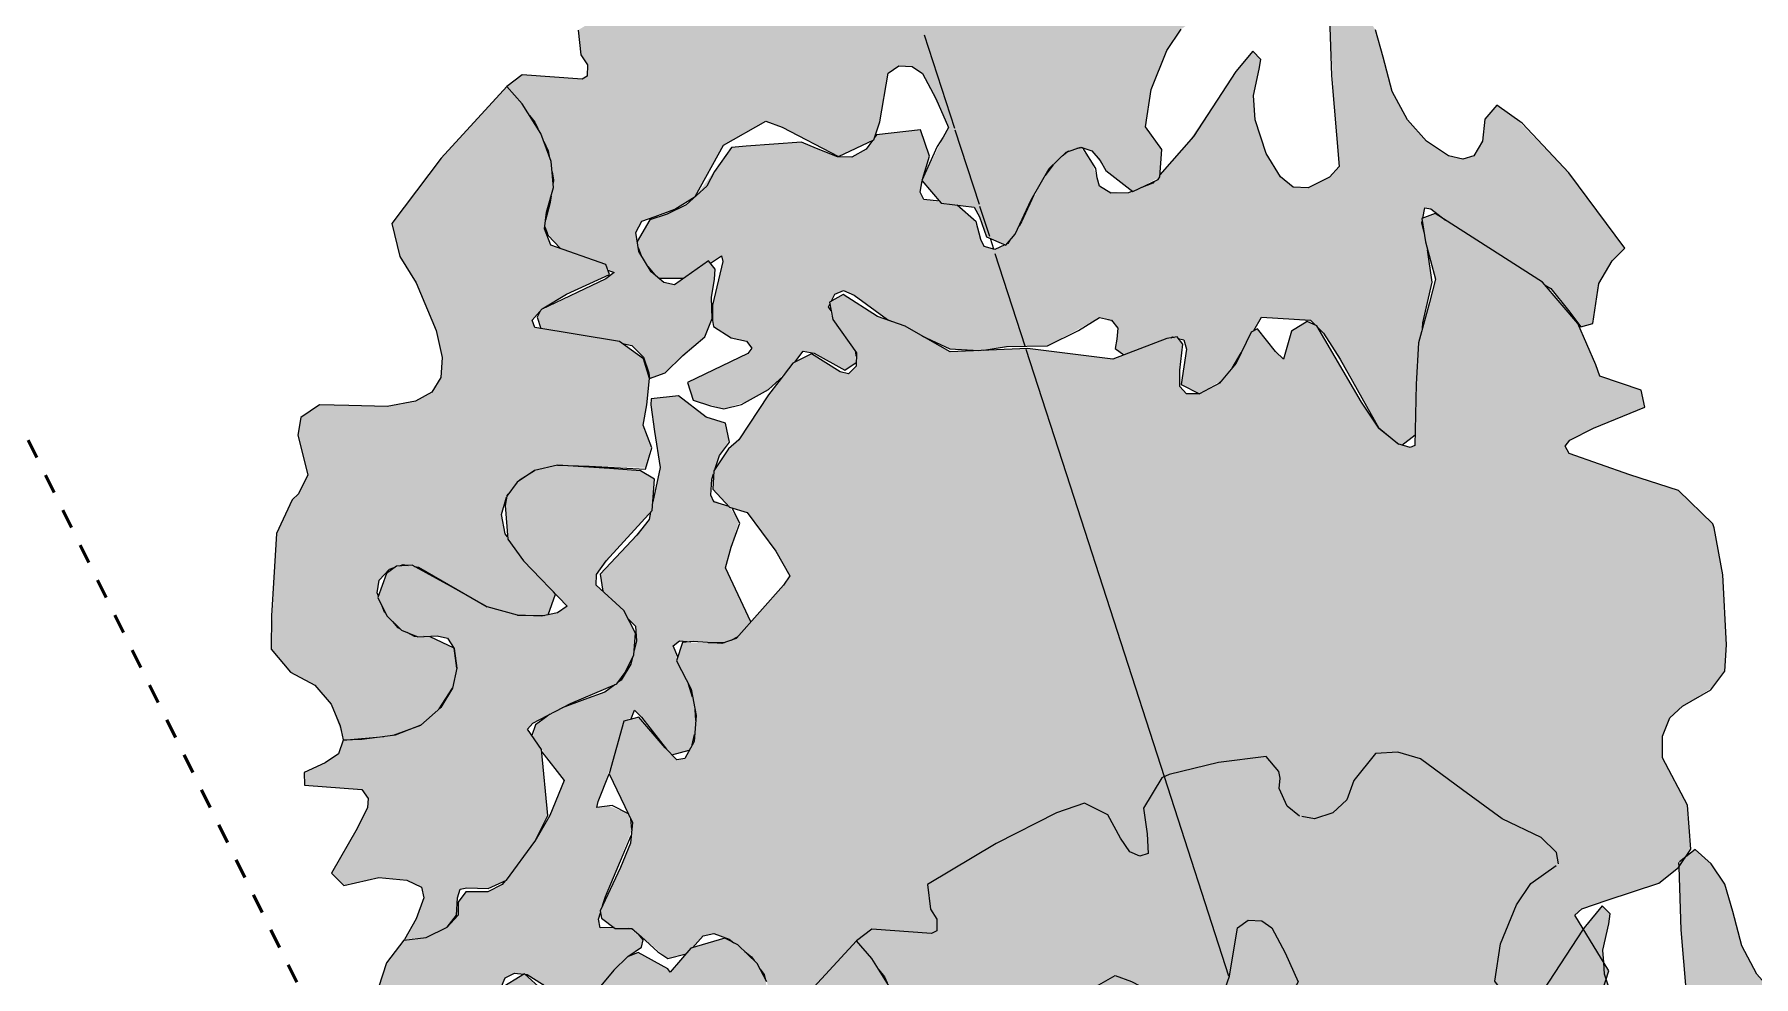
# Model space of a CAD drawing. Header units: metres. Extents: x -490 to 202, y -217 to 332.
# Drawn here: x -133.58 to -124.78, y 19.02 to 23.85 of the extents above; entities that cross this region are included whole.
import ezdxf

# ---------------------------------------------------------------- set-up
doc = ezdxf.new("R2010")
doc.units = ezdxf.units.M
doc.linetypes.add('Trazo', pattern=[0.00635, 0.003175, -0.003175])
for name, color, linetype, lineweight, true_color in [('1 arbol_dwg', 8, 'Continuous', 9, 0x767676), ('A-DETL', 94, 'Continuous', 9, 0x00a600), ('C-TOPO-MAJR', 66, 'Continuous', 18, 0x647b04)]:
    doc.layers.add(name, color=color, linetype=linetype, lineweight=lineweight, true_color=true_color)
doc.layers.add('A-DETL-GENF', color=7, linetype='Continuous', lineweight=9)
doc.layers.add('A-DETL-THIN', color=7, linetype='Continuous', lineweight=9)

# ---------------------------------------------------------------- blocks, each defined once
blk = doc.blocks.new('1 arbol_dwg-964738-PLANTA DE MURO PERIMETRAL')
at = {"layer": 'A-DETL-GENF', "true_color": 0x004c00, "transparency": 33554483}
blk.add_hatch(color=98, dxfattribs=at).paths.add_polyline_path([(-4.9171, 6.694), (-4.8382, 6.7221), (-4.6191, 6.9467), (-4.597, 7.0019), (-4.6008, 7.1097), (-4.5809, 7.2541), (-4.6159, 7.2973), (-4.7904, 7.1735), (-4.8449, 7.185), (-4.9098, 7.2412), (-4.9734, 7.3491), (-4.9872, 7.4417), (-4.9577, 7.4993), (-4.7883, 7.5608), (-4.6769, 7.6397), (-4.5382, 7.8898), (-4.3225, 8.0131), (-4.2372, 7.9806), (-3.9498, 7.8317), (-3.7686, 7.9171), (-3.7362, 8.0173), (-3.6954, 8.2578), (-3.641, 8.2966), (-3.5722, 8.2925), (-3.52, 8.2577), (-3.4022, 8.0173), (-3.3863, 7.9806), (-3.5229, 7.7084), (-3.4245, 7.5924), (-3.255, 7.5716), (-3.2274, 7.5217), (-3.1909, 7.4188), (-3.0937, 7.3772), (-3.0453, 7.4329), (-2.9181, 7.6878), (-2.8709, 7.7703), (-2.7838, 7.8542), (-2.7083, 7.8794), (-2.6521, 7.8612), (-2.5806, 7.7602), (-2.4427, 7.6513), (-2.3043, 7.7274), (-2.2936, 7.8677), (-2.3775, 7.984), (-2.3303, 8.2196), (-2.2676, 8.3756), (-2.1945, 8.4844), (-2.052, 8.5855), (-2.0623, 8.6433), (-2.1412, 8.7196), (-2.3402, 8.8156), (-2.7586, 9.1235), (-2.8857, 9.1562), (-2.9891, 9.15), (-3.0996, 9.0124), (-3.1356, 8.9138), (-3.2075, 8.8462), (-3.3144, 8.8186), (-3.3785, 8.8294), (-3.4418, 8.881), (-3.482, 8.9722), (-3.4837, 9.0581), (-3.55, 9.135), (-3.8908, 9.081), (-4.0833, 9.0256), (-4.1777, 8.8711), (-4.1541, 8.6383), (-4.1956, 8.6242), (-4.2468, 8.6466), (-4.2957, 8.7168), (-4.36, 8.8371), (-4.4791, 8.8955), (-4.6223, 8.8475), (-4.9328, 8.6896), (-5.2829, 8.4795), (-5.269, 8.3523), (-5.2353, 8.3009), (-5.2366, 8.2424), (-5.2633, 8.2277), (-5.5691, 8.2505), (-5.648, 8.1907), (-5.5322, 8.0424), (-5.474, 7.9501), (-5.4217, 7.8052), (-5.4099, 7.6729), (-5.4541, 7.4708), (-5.4161, 7.4044), (-5.3759, 7.3612), (-5.1394, 7.2732), (-5.1233, 7.2466), (-5.0992, 7.2378), (-5.1421, 7.2039), (-5.4782, 7.0383), (-5.4937, 7.0089), (-5.4721, 6.9504), (-5.0081, 6.8626), (-4.9455, 6.7926), (-4.9217, 6.7221)])
at = {"layer": 'A-DETL-GENF', "true_color": 0x2f4c26, "transparency": 33554483}
blk.add_hatch(color=89, dxfattribs=at).paths.add_polyline_path([(-1.0649, 6.3523), (-0.9967, 6.4042), (-0.9789, 6.8774), (-0.9115, 7.2025), (-0.9553, 7.5401), (-0.9472, 7.5676), (-0.9168, 7.5634), (-0.8116, 7.4869), (-0.3026, 7.1545), (-0.1487, 6.959), (-0.0861, 6.9763), (-0.051, 7.1878), (0.012, 7.2975), (0.0774, 7.3624), (-0.2104, 7.7473), (-0.4484, 8.0021), (-0.578, 8.0954), (-0.6398, 8.022), (-0.6513, 7.9094), (-0.6957, 7.8353), (-0.7525, 7.8176), (-0.8253, 7.8354), (-0.9389, 7.9102), (-1.0358, 8.0197), (-1.1136, 8.1647), (-1.2001, 8.4806), (-1.2695, 8.5854), (-1.3528, 8.6596), (-1.4369, 8.5812), (-1.4228, 8.2196), (-1.3862, 7.7809), (-1.4352, 7.7254), (-1.5447, 7.6717), (-1.6219, 7.6736), (-1.6864, 7.7274), (-1.7591, 7.8473), (-1.8166, 8.0191), (-1.8247, 8.1433), (-1.7874, 8.3288), (-1.8284, 8.3707), (-1.9689, 8.1839), (-2.1408, 7.925), (-2.3396, 7.6957), (-2.4639, 7.6456), (-2.5689, 7.6513), (-2.613, 7.6791), (-2.6521, 7.802), (-2.7083, 7.8747), (-2.7718, 7.8582), (-2.8512, 7.7893), (-2.9181, 7.6878), (-3.0006, 7.5217), (-3.0566, 7.4188), (-3.0937, 7.3772), (-3.1499, 7.3551), (-3.2036, 7.3702), (-3.2274, 7.431), (-3.255, 7.5059), (-3.3417, 7.5823), (-3.5134, 7.6119), (-3.5322, 7.6485), (-3.518, 7.7209), (-3.4845, 7.8333), (-3.5303, 7.9683), (-3.7554, 7.9425), (-3.7686, 7.9171), (-3.8074, 7.8691), (-3.8908, 7.829), (-3.9599, 7.8317), (-4.1388, 7.9046), (-4.498, 7.8768), (-4.6852, 7.6236), (-4.7294, 7.5832), (-4.9098, 7.5085), (-4.9205, 7.4993), (-4.9802, 7.3951), (-4.9604, 7.3248), (-4.8911, 7.225), (-4.8715, 7.208), (-4.7423, 7.2074), (-4.6159, 7.2973), (-4.6057, 7.2847), (-4.5469, 7.3139), (-4.5458, 7.2752), (-4.5951, 7.0697), (-4.5894, 6.9605), (-4.4988, 6.9015), (-4.4156, 6.8774), (-4.3945, 6.849), (-4.4208, 6.819), (-4.7233, 6.6737), (-4.6939, 6.5827), (-4.5371, 6.5382), (-4.4179, 6.5766), (-4.3018, 6.642), (-4.1986, 6.752), (-4.1308, 6.8343), (-4.0667, 6.8199), (-3.918, 6.7359), (-3.8594, 6.775), (-3.8641, 6.834), (-3.9844, 7.0118), (-4.0011, 7.0607), (-3.9792, 7.1088), (-3.9548, 7.1316), (-3.9241, 7.1451), (-3.8703, 7.1209), (-3.6807, 6.9874), (-3.6081, 6.9621), (-3.522, 6.9129), (-3.3784, 6.8456), (-3.2049, 6.8383), (-3.0453, 6.8586), (-2.8792, 6.8609), (-2.6085, 7.0054), (-2.5417, 6.9791), (-2.5198, 6.9516), (-2.5338, 6.8476), (-2.4894, 6.8144), (-2.215, 6.9075), (-2.1815, 6.8927), (-2.1675, 6.8437), (-2.1941, 6.6633), (-2.1003, 6.6159), (-1.9823, 6.6883), (-1.9062, 6.7936), (-1.7833, 7.0082), (-1.5263, 6.9861), (-1.4655, 6.9255), (-1.2714, 6.598), (-1.1818, 6.44), (-1.0809, 6.3572)])
at = {"layer": 'A-DETL-GENF', "true_color": 0x424c26, "transparency": 33554483}
blk.add_hatch(color=69, dxfattribs=at).paths.add_polyline_path([(-6.4864, 4.8416), (-6.219, 4.8688), (-6.0892, 4.9168), (-5.9861, 5.0145), (-5.9264, 5.1063), (-5.9039, 5.2094), (-5.9189, 5.311), (-6.0405, 5.3704), (-6.121, 5.3721), (-6.2046, 5.416), (-6.2745, 5.4955), (-6.3123, 5.5954), (-6.3022, 5.6601), (-6.2491, 5.7161), (-6.1796, 5.7403), (-6.1014, 5.7272), (-5.7494, 5.5241), (-5.594, 5.4804), (-5.4368, 5.4825), (-5.3992, 5.5876), (-5.5146, 5.7087), (-5.5636, 5.7593), (-5.6568, 5.8972), (-5.6699, 6.0152), (-5.6311, 6.1143), (-5.5636, 6.1868), (-5.5059, 6.2229), (-5.3889, 6.25), (-4.9364, 6.236), (-4.9104, 6.3508), (-4.9496, 6.4552), (-4.9171, 6.694), (-4.9493, 6.7954), (-5.0706, 6.8836), (-5.5046, 6.9558), (-5.5124, 6.9995), (-5.4638, 7.0529), (-5.2582, 7.1645), (-5.1233, 7.2269), (-5.1408, 7.2774), (-5.426, 7.3864), (-5.4553, 7.4608), (-5.4444, 7.5466), (-5.4099, 7.6729), (-5.4334, 7.8376), (-5.4932, 7.9806), (-5.5691, 8.1007), (-5.648, 8.1907), (-6.0578, 7.7268), (-6.2381, 7.4884), (-6.196, 7.3195), (-6.0875, 7.1257), (-5.9963, 6.8782), (-5.9825, 6.7607), (-5.987, 6.6986), (-6.0454, 6.6168), (-6.1181, 6.5767), (-6.3062, 6.5515), (-6.6081, 6.5582), (-6.7054, 6.479), (-6.7188, 6.4036), (-6.6671, 6.2004), (-6.7147, 6.1021), (-6.7485, 6.0714), (-6.8283, 5.8992), (-6.8551, 5.3064), (-6.7569, 5.1886), (-6.6314, 5.1224), (-6.5478, 5.0249), (-6.4919, 4.8663), (-6.4867, 4.843)])
at = {"layer": 'A-DETL-THIN', "color": 76, "true_color": 0x3f7f00}
for p, q in [((-1.4373, 8.5927), (-1.4365, 8.5695)), ((-1.4006, 8.6217), (-1.4327, 8.5964))]:
    blk.add_line(p, q, dxfattribs=at)
at = {"layer": 'A-DETL-THIN', "color": 76, "true_color": 0x3f7f00, "flags": 128}
for points in [[(-2.052, 8.5855), (-2.0623, 8.6433), (-2.1412, 8.7196), (-2.3402, 8.8156), (-2.5441, 8.9654), (-2.7586, 9.1235), (-2.8745, 9.1569), (-2.9891, 9.15), (-3.0996, 9.0124), (-3.1356, 8.9138), (-3.2075, 8.8462), (-3.3019, 8.8165), (-3.3669, 8.8275)], [(-3.3785, 8.8294), (-3.4418, 8.881), (-3.482, 8.9722), (-3.4779, 9.0248), (-3.4837, 9.0581), (-3.55, 9.135), (-3.7939, 9.1047), (-4.046, 9.0431), (-4.0833, 9.0256), (-4.1777, 8.8711), (-4.1592, 8.7395), (-4.1541, 8.6383), (-4.1956, 8.6242), (-4.2468, 8.6466), (-4.2957, 8.7168), (-4.36, 8.8371), (-4.4791, 8.8955), (-4.6223, 8.8475), (-4.9328, 8.6896), (-5.2829, 8.4795), (-5.269, 8.3523), (-5.2353, 8.3009), (-5.2366, 8.2424), (-5.2633, 8.2277), (-5.5691, 8.2505), (-5.648, 8.1907)], [(-0.3316, 7.1723), (-0.3026, 7.1545), (-0.2111, 7.0424), (-0.1487, 6.959), (-0.0861, 6.9763), (-0.0552, 7.1804), (0.012, 7.2975), (0.078, 7.3616), (-0.2104, 7.7473), (-0.4484, 8.0021), (-0.578, 8.0954), (-0.6398, 8.022), (-0.6513, 7.9094), (-0.6957, 7.8353), (-0.7525, 7.8176), (-0.8253, 7.8354), (-0.9389, 7.9102), (-1.0358, 8.0197), (-1.1136, 8.1647), (-1.1598, 8.3409), (-1.2001, 8.4806), (-1.2695, 8.5854), (-1.3528, 8.6596), (-1.4006, 8.6217)], [(-2.9828, 7.5668), (-2.9628, 7.6098), (-2.8709, 7.7703), (-2.7838, 7.8542), (-2.7083, 7.8794), (-2.6521, 7.8612), (-2.6099, 7.8114), (-2.5806, 7.7602), (-2.4427, 7.6513), (-2.3122, 7.7129), (-2.3043, 7.7274), (-2.2936, 7.8677), (-2.3775, 7.984), (-2.3484, 8.1747), (-2.2676, 8.3756), (-2.1945, 8.4844), (-2.0644, 8.5767)], [(-1.4365, 8.5695), (-1.425, 8.2466), (-1.3862, 7.7809), (-1.4352, 7.7254), (-1.5447, 7.6717), (-1.6219, 7.6736), (-1.6864, 7.7274), (-1.7591, 7.8473), (-1.8083, 7.9944)], [(-1.8205, 8.0789), (-1.8247, 8.1433), (-1.7952, 8.2785), (-1.7874, 8.3288), (-1.8284, 8.3707), (-1.9146, 8.2666), (-1.9252, 8.2504)], [(-4.6843, 7.6263), (-4.5382, 7.8898), (-4.3225, 8.0131), (-4.2389, 7.9815), (-3.9498, 7.8317), (-3.7686, 7.9171), (-3.7376, 8.0093), (-3.6954, 8.2578), (-3.641, 8.2966), (-3.5722, 8.2925), (-3.52, 8.2577), (-3.4513, 8.1284), (-3.3861, 7.9809), (-3.4134, 7.9303), (-3.445, 7.8828), (-3.5229, 7.7084), (-3.4245, 7.5924), (-3.255, 7.5716), (-3.2274, 7.5217), (-3.1918, 7.4192), (-3.0937, 7.3772), (-3.0453, 7.4329), (-2.9868, 7.5583)], [(-5.4231, 7.809), (-5.474, 7.9501), (-5.5691, 8.1007), (-5.648, 8.1907), (-5.9852, 7.8228), (-6.0092, 7.7911)], [(-1.9252, 8.2504), (-2.1324, 7.9347), (-2.3035, 7.7373)], [(-5.5322, 8.0424), (-5.5046, 8.007), (-5.4901, 7.9756)], [(-1.8083, 7.9944), (-1.8166, 8.0191), (-1.8205, 8.0789)]]:
    blk.add_lwpolyline(points, dxfattribs=at)
blk = doc.blocks.new('1 arbol_dwg-V97-PLANTA DE MURO PERIMETRAL')
at = {"layer": 'A-DETL-GENF', "true_color": 0x004c00, "transparency": 33554483}
for points in [[(-4.9171, 6.694), (-4.8382, 6.7221), (-4.6347, 6.9075), (-4.597, 7.0019), (-4.6008, 7.1097), (-4.5809, 7.2541), (-4.6159, 7.2973), (-4.79, 7.1735), (-4.8479, 7.1876), (-4.9098, 7.2412), (-4.9729, 7.3454), (-4.9872, 7.4417), (-4.9577, 7.4993), (-4.7883, 7.5608), (-4.6843, 7.6263), (-4.5382, 7.8898), (-4.3225, 8.0131), (-4.2389, 7.9815), (-3.9498, 7.8317), (-3.7686, 7.9171), (-3.7353, 8.0229), (-3.6954, 8.2578), (-3.641, 8.2966), (-3.5722, 8.2925), (-3.52, 8.2577), (-3.4046, 8.0229), (-3.3861, 7.9809), (-3.5229, 7.7084), (-3.4245, 7.5924), (-3.255, 7.5716), (-3.2274, 7.5217), (-3.1918, 7.4192), (-3.0937, 7.3772), (-3.0453, 7.4329), (-2.9628, 7.6098), (-2.8709, 7.7703), (-2.7838, 7.8542), (-2.7083, 7.8794), (-2.6521, 7.8612), (-2.5806, 7.7602), (-2.4427, 7.6513), (-2.3043, 7.7274), (-2.2936, 7.8677), (-2.3775, 7.984), (-2.3484, 8.1747), (-2.2676, 8.3756), (-2.1945, 8.4844), (-2.052, 8.5855), (-2.0623, 8.6433), (-2.1597, 8.7285), (-2.3402, 8.8156), (-2.7586, 9.1235), (-2.8745, 9.1569), (-2.9891, 9.15), (-3.0996, 9.0124), (-3.1356, 8.9138), (-3.2075, 8.8462), (-3.3019, 8.8165), (-3.3785, 8.8294), (-3.4418, 8.881), (-3.482, 8.9722), (-3.4837, 9.0581), (-3.55, 9.135), (-3.7939, 9.1047), (-4.0833, 9.0256), (-4.1777, 8.8711), (-4.1541, 8.6383), (-4.1956, 8.6242), (-4.2468, 8.6466), (-4.2957, 8.7168), (-4.36, 8.8371), (-4.4791, 8.8955), (-4.6223, 8.8475), (-4.9328, 8.6896), (-5.2829, 8.4795), (-5.269, 8.3523), (-5.2353, 8.3009), (-5.2366, 8.2424), (-5.2633, 8.2277), (-5.5691, 8.2505), (-5.648, 8.1907), (-5.5322, 8.0424), (-5.474, 7.9501), (-5.4217, 7.8052), (-5.4099, 7.6729), (-5.4541, 7.4708), (-5.4161, 7.4044), (-5.3759, 7.3612), (-5.1408, 7.2774), (-5.1233, 7.2466), (-5.0992, 7.2378), (-5.1421, 7.2039), (-5.4782, 7.0383), (-5.4937, 7.0089), (-5.4737, 6.9506), (-5.0081, 6.8626), (-4.9455, 6.7926), (-4.9217, 6.7221)], [(-5.9946, 3.0494), (-5.8428, 3.0767), (-5.7393, 3.1612), (-5.6849, 3.3041), (-5.6856, 3.5634), (-5.6576, 3.6215), (-5.6084, 3.6467), (-5.5444, 3.6388), (-5.4663, 3.5895), (-5.3775, 3.4978), (-5.2433, 3.4899), (-5.0291, 3.7313), (-4.9581, 3.7785), (-4.9494, 3.8165), (-5.0052, 3.864), (-5.0262, 3.8753), (-5.1706, 3.8789), (-5.1758, 3.9377), (-5.1576, 3.9926), (-5.1437, 4.0387), (-5.0082, 4.3819), (-5.0257, 4.4627), (-5.1251, 4.5024), (-5.1868, 4.4944), (-5.1813, 4.5256), (-5.1046, 4.74), (-5.0489, 4.9368), (-5.0093, 4.9577), (-4.9951, 4.9936), (-4.9427, 4.9368), (-4.8029, 4.7656), (-4.714, 4.7893), (-4.6897, 4.8563), (-4.6808, 4.9402), (-4.697, 5.0612), (-4.7181, 5.1277), (-4.7792, 5.2461), (-4.7792, 5.282), (-4.7971, 5.3241), (-4.7634, 5.3501), (-4.5332, 5.3405), (-4.4634, 5.3716), (-4.3987, 5.4461), (-4.5285, 5.724), (-4.4604, 5.9636), (-4.5074, 6.0338), (-4.594, 6.073), (-4.6041, 6.0957), (-4.5887, 6.2206), (-4.5589, 6.2995), (-4.5101, 6.3793), (-4.5289, 6.4652), (-4.6281, 6.4956), (-4.7689, 6.6041), (-4.9091, 6.5893), (-4.9104, 6.5595), (-4.8626, 6.2382), (-4.9202, 5.9716), (-5.0505, 5.8185), (-5.1697, 5.6886), (-5.1573, 5.6042), (-5.0418, 5.4915), (-5.0259, 5.4606), (-4.9887, 5.4251), (-4.9887, 5.3332), (-5.013, 5.2291), (-5.0842, 5.1288), (-5.0961, 5.1237), (-5.1464, 5.086), (-5.3642, 5.0061), (-5.4906, 4.9267), (-5.505, 4.9089), (-5.5146, 4.8563), (-5.3554, 4.6332), (-5.4391, 4.4365), (-5.505, 4.3204), (-5.6725, 4.1003), (-5.7459, 4.0627), (-5.8584, 4.0627), (-5.8977, 4.0105), (-5.9053, 3.935), (-5.9536, 3.881), (-6.0615, 3.8294), (-6.1753, 3.8154), (-6.2652, 3.6998), (-6.3053, 3.5726), (-6.295, 3.4829), (-6.2265, 3.3707), (-6.0903, 3.4025), (-6.1024, 3.3702), (-6.1195, 3.2325), (-6.0232, 3.0855)]]:
    blk.add_hatch(color=98, dxfattribs=at).paths.add_polyline_path(points)
at = {"layer": 'A-DETL-GENF', "true_color": 0x2f4c26, "transparency": 33554483}
for points in [[(-1.0649, 6.3523), (-0.9967, 6.4042), (-0.9789, 6.8774), (-0.9115, 7.2025), (-0.9553, 7.5401), (-0.9472, 7.5676), (-0.9168, 7.5634), (-0.8116, 7.4869), (-0.3026, 7.1545), (-0.1487, 6.959), (-0.0861, 6.9763), (-0.051, 7.1878), (0.012, 7.2975), (0.078, 7.3616), (-0.2104, 7.7473), (-0.4773, 8.0229), (-0.578, 8.0954), (-0.6398, 8.022), (-0.6513, 7.9094), (-0.6957, 7.8353), (-0.7525, 7.8176), (-0.8253, 7.8354), (-0.9389, 7.9102), (-1.0375, 8.0229), (-1.1136, 8.1647), (-1.2001, 8.4806), (-1.2695, 8.5854), (-1.3528, 8.6596), (-1.4373, 8.5927), (-1.4064, 8.0229), (-1.3862, 7.7809), (-1.4352, 7.7254), (-1.5447, 7.6717), (-1.6219, 7.6736), (-1.6864, 7.7274), (-1.7591, 7.8473), (-1.8168, 8.0229), (-1.8247, 8.1433), (-1.7874, 8.3288), (-1.8284, 8.3707), (-1.9146, 8.2666), (-2.1597, 7.9031), (-2.3396, 7.6957), (-2.4639, 7.6456), (-2.5689, 7.6513), (-2.613, 7.6791), (-2.6521, 7.802), (-2.7083, 7.8747), (-2.7718, 7.8582), (-2.8512, 7.7893), (-2.8919, 7.7337), (-3.0006, 7.5217), (-3.0563, 7.4192), (-3.0937, 7.3772), (-3.1499, 7.3551), (-3.2036, 7.3702), (-3.2274, 7.431), (-3.255, 7.5059), (-3.3417, 7.5823), (-3.5134, 7.6119), (-3.5322, 7.6485), (-3.5038, 7.7686), (-3.4845, 7.8333), (-3.5303, 7.9683), (-3.7554, 7.9425), (-3.7686, 7.9171), (-3.8074, 7.8691), (-3.8812, 7.8288), (-3.9599, 7.8317), (-4.1388, 7.9046), (-4.498, 7.8768), (-4.6843, 7.6244), (-4.7294, 7.5832), (-4.9098, 7.5085), (-4.9205, 7.4993), (-4.9802, 7.3951), (-4.9604, 7.3248), (-4.8911, 7.225), (-4.8715, 7.208), (-4.7423, 7.2074), (-4.6159, 7.2973), (-4.6057, 7.2847), (-4.5492, 7.3224), (-4.5414, 7.2935), (-4.5951, 7.0697), (-4.5894, 6.9605), (-4.4988, 6.9015), (-4.421, 6.8847), (-4.3945, 6.849), (-4.4146, 6.822), (-4.7233, 6.6737), (-4.6939, 6.5827), (-4.5371, 6.5382), (-4.4179, 6.5766), (-4.3018, 6.642), (-4.1986, 6.752), (-4.1308, 6.8343), (-4.0667, 6.8199), (-3.918, 6.7359), (-3.8594, 6.775), (-3.8641, 6.834), (-3.9844, 7.0118), (-4.0011, 7.0607), (-3.9792, 7.1088), (-3.9682, 7.1257), (-3.9241, 7.1451), (-3.8703, 7.1209), (-3.6807, 6.9874), (-3.6081, 6.9621), (-3.5038, 6.9043), (-3.3784, 6.8456), (-3.2049, 6.8383), (-3.0453, 6.8586), (-2.8792, 6.8609), (-2.6127, 7.0064), (-2.5442, 6.9822), (-2.5198, 6.9516), (-2.5338, 6.8476), (-2.4894, 6.8144), (-2.215, 6.9075), (-2.1815, 6.8927), (-2.1675, 6.8437), (-2.1941, 6.6633), (-2.1003, 6.6159), (-1.9823, 6.6883), (-1.9062, 6.7936), (-1.7833, 7.0082), (-1.5263, 6.9861), (-1.4655, 6.9255), (-1.2714, 6.598), (-1.1818, 6.44), (-1.0809, 6.3572)], [(-6.173, 3.8192), (-6.0615, 3.8294), (-5.9536, 3.881), (-5.9053, 3.9426), (-5.9008, 4.0328), (-5.8866, 4.0769), (-5.8527, 4.0831), (-5.7447, 4.0798), (-5.6508, 4.1231), (-5.505, 4.3204), (-5.4391, 4.4534), (-5.4701, 4.7921), (-5.543, 4.8973), (-5.5146, 4.9267), (-5.323, 5.0278), (-5.0842, 5.1288), (-5.0418, 5.1875), (-4.9986, 5.278), (-4.9887, 5.3882), (-5.049, 5.5054), (-5.1903, 5.6344), (-5.1896, 5.6886), (-5.085, 5.8185), (-4.9039, 6.0177), (-4.8922, 6.1772), (-4.9634, 6.2202), (-5.3889, 6.25), (-5.5059, 6.2229), (-5.5951, 6.1626), (-5.6483, 6.0913), (-5.6567, 6.0437), (-5.6441, 5.8711), (-5.5636, 5.7593), (-5.3386, 5.5268), (-5.3894, 5.4922), (-5.4701, 5.4757), (-5.594, 5.4804), (-5.7494, 5.5241), (-6.1328, 5.737), (-6.2138, 5.7328), (-6.2647, 5.6947), (-6.3083, 5.5719), (-6.2623, 5.4774), (-6.1885, 5.404), (-6.1038, 5.3696), (-6.0053, 5.3745), (-5.9527, 5.3635), (-5.9179, 5.3103), (-5.9039, 5.2094), (-5.9264, 5.1063), (-5.9861, 5.0084), (-6.0892, 4.9168), (-6.2201, 4.8663), (-6.486, 4.8401), (-6.5096, 4.7705), (-6.5779, 4.7235), (-6.6864, 4.6743), (-6.6847, 4.6102), (-6.3907, 4.5866), (-6.3586, 4.5408), (-6.3617, 4.4955), (-6.4147, 4.3875), (-6.5463, 4.1589), (-6.4824, 4.0952), (-6.3041, 4.1367), (-6.1609, 4.1231), (-6.0861, 4.086), (-6.0729, 4.0316), (-6.113, 3.9238)], [(-4.7444, 2.0725), (-4.6425, 2.1001), (-4.4849, 2.191), (-4.3694, 2.216), (-4.1674, 2.2452), (-4.1162, 2.3541), (-4.306, 2.633), (-4.3161, 2.7057), (-4.2855, 2.7753), (-4.0926, 2.9482), (-4.1045, 3.0703), (-4.236, 3.1685), (-4.2807, 3.2475), (-4.2964, 3.3629), (-4.323, 3.6141), (-4.3662, 3.6955), (-4.4651, 3.791), (-4.5319, 3.8247), (-4.7053, 3.7742), (-4.8113, 3.6519), (-4.8479, 3.6815), (-4.9757, 3.7512), (-5.0311, 3.73), (-5.1398, 3.6141), (-5.2514, 3.4802), (-5.3241, 3.454), (-5.3775, 3.4782), (-5.5579, 3.643), (-5.6856, 3.5634), (-5.6892, 3.4434), (-5.682, 3.2091), (-5.7286, 3.1505), (-5.8726, 3.0483), (-5.899, 2.9424), (-5.697, 2.7539), (-5.5031, 2.6598), (-5.4415, 2.5651), (-5.3437, 2.5418), (-5.2381, 2.6598), (-4.8835, 3.0754), (-4.8146, 3.093), (-4.7582, 3.0616), (-4.7225, 2.9971), (-4.7144, 2.8912), (-4.7393, 2.7692), (-4.9121, 2.3094), (-4.8479, 2.1389), (-4.7682, 2.0853)]]:
    blk.add_hatch(color=89, dxfattribs=at).paths.add_polyline_path(points)
at = {"layer": 'A-DETL-GENF', "true_color": 0x424c26, "transparency": 33554483}
blk.add_hatch(color=69, dxfattribs=at).paths.add_polyline_path([(-6.4864, 4.8416), (-6.219, 4.8688), (-6.0892, 4.9168), (-5.9861, 5.0145), (-5.9264, 5.1063), (-5.9039, 5.2094), (-5.9189, 5.311), (-6.0405, 5.3704), (-6.121, 5.3721), (-6.2046, 5.416), (-6.2745, 5.4955), (-6.3123, 5.5954), (-6.3022, 5.6601), (-6.2491, 5.7161), (-6.1796, 5.7403), (-6.1014, 5.7272), (-5.7494, 5.5241), (-5.594, 5.4804), (-5.4368, 5.4825), (-5.3992, 5.5876), (-5.5146, 5.7087), (-5.6063, 5.8185), (-5.6568, 5.8972), (-5.6752, 5.9969), (-5.6441, 6.0969), (-5.5636, 6.1868), (-5.5059, 6.2229), (-5.3889, 6.25), (-4.9364, 6.236), (-4.9104, 6.3508), (-4.9496, 6.4552), (-4.9171, 6.694), (-4.9493, 6.7954), (-5.0706, 6.8836), (-5.5046, 6.9558), (-5.518, 6.9932), (-5.467, 7.0509), (-5.3428, 7.1252), (-5.1233, 7.2269), (-5.1408, 7.2774), (-5.4226, 7.3779), (-5.4553, 7.4608), (-5.4444, 7.5466), (-5.4099, 7.6729), (-5.4217, 7.8052), (-5.474, 7.9501), (-5.5691, 8.1007), (-5.648, 8.1907), (-5.9852, 7.8228), (-6.2381, 7.4884), (-6.196, 7.3195), (-6.1121, 7.1843), (-6.0096, 6.9395), (-5.9796, 6.8008), (-5.987, 6.6986), (-6.0325, 6.6241), (-6.1161, 6.5771), (-6.2608, 6.5505), (-6.6081, 6.5582), (-6.7028, 6.4935), (-6.7188, 6.4036), (-6.6671, 6.2004), (-6.7147, 6.1021), (-6.7485, 6.0714), (-6.8283, 5.8992), (-6.8551, 5.3064), (-6.7569, 5.1886), (-6.6314, 5.1224), (-6.5478, 5.0249), (-6.4919, 4.8663), (-6.4867, 4.843)])
at = {"layer": 'A-DETL-GENF', "true_color": 0x4f7f3f, "transparency": 33554483}
blk.add_hatch(color=87, dxfattribs=at).paths.add_polyline_path([(-2.9959, 1.7353), (-2.6313, 1.7538), (-2.2801, 1.8101), (-1.935, 1.9067), (-1.8881, 1.9334), (-1.5926, 2.1464), (-1.5028, 2.1259), (-1.3912, 2.132), (-1.2448, 2.2207), (-1.1529, 2.43), (-1.1286, 2.8007), (-1.0961, 2.8211), (-1.0513, 2.7946), (-0.8564, 2.5984), (-0.7055, 2.601), (-0.6445, 2.7575), (-0.6173, 2.7886), (-0.4998, 2.8561), (-0.3192, 2.9842), (-0.148, 3.2129), (-0.0052, 3.6578), (-0.1793, 3.943), (-0.1427, 3.9761), (0.2521, 4.1075), (0.3527, 4.1876), (0.4149, 4.2823), (0.3976, 4.5067), (0.2698, 4.7494), (0.2702, 4.8605), (0.3076, 4.9547), (0.3726, 5.0136), (0.5284, 5.1124), (0.5896, 5.1941), (0.5977, 5.3292), (0.5791, 5.688), (0.5277, 5.9481), (0.3519, 6.1201), (-0.2074, 6.3087), (-0.2289, 6.3473), (-0.2037, 6.3773), (-0.0839, 6.4388), (0.1801, 6.5473), (0.1608, 6.6334), (-0.0504, 6.7062), (-0.072, 6.7644), (-0.1636, 6.9763), (-0.3448, 7.1878), (-0.8945, 7.5401), (-0.963, 7.5135), (-0.9437, 7.394), (-0.8932, 7.2025), (-0.9789, 6.8774), (-0.998, 6.3498), (-1.0225, 6.3395), (-1.0859, 6.3587), (-1.1818, 6.44), (-1.2714, 6.5724), (-1.5002, 6.9643), (-1.5489, 6.9861), (-1.6301, 6.9371), (-1.6716, 6.7936), (-1.7114, 6.8321), (-1.8034, 6.9488), (-1.8372, 6.9313), (-1.9126, 6.7722), (-1.9982, 6.6692), (-2.1013, 6.6154), (-2.1675, 6.6159), (-2.202, 6.6532), (-2.202, 6.7359), (-2.1865, 6.87), (-2.215, 6.9075), (-2.2677, 6.8987), (-2.5442, 6.7936), (-2.9825, 6.8481), (-3.3784, 6.8308), (-3.6081, 6.9621), (-3.7505, 7.0118), (-3.9259, 7.1241), (-3.9952, 7.0843), (-3.9792, 6.9966), (-3.8584, 6.8259), (-3.8597, 6.7571), (-3.8978, 6.7182), (-3.9416, 6.7272), (-4.0879, 6.8199), (-4.1833, 6.7721), (-4.3076, 6.61), (-4.4604, 6.3793), (-4.5128, 6.3333), (-4.5887, 6.2206), (-4.594, 6.1261), (-4.5074, 6.0338), (-4.4179, 6.0064), (-4.2704, 5.8091), (-4.1986, 5.6828), (-4.2322, 5.6353), (-4.4731, 5.3606), (-4.5471, 5.3359), (-4.7488, 5.3412), (-4.7792, 5.2461), (-4.705, 5.1023), (-4.6785, 4.9671), (-4.6897, 4.834), (-4.7373, 4.7464), (-4.7778, 4.74), (-4.8479, 4.813), (-4.9719, 4.9577), (-5.0489, 4.9368), (-5.1251, 4.6675), (-5.0045, 4.4189), (-5.0153, 4.3122), (-5.0662, 4.1879), (-5.1705, 3.965), (-5.1632, 3.9283), (-5.0928, 3.8751), (-5.0074, 3.8754), (-4.8241, 3.721), (-4.7307, 3.7448), (-4.6435, 3.8374), (-4.5875, 3.8488), (-4.5095, 3.8206), (-4.446, 3.7742), (-4.3662, 3.6955), (-4.3164, 3.6016), (-4.2292, 3.2232), (-4.1247, 3.0853), (-4.0297, 3.0399), (-4.0098, 2.9699), (-4.2365, 2.8198), (-4.2623, 2.7963), (-4.2789, 2.5909), (-4.1162, 2.3541), (-4.1318, 2.3209), (-4.096, 2.2577), (-4.1293, 2.2254), (-4.306, 2.2078), (-4.4849, 2.1857), (-4.512, 2.1753), (-4.6464, 2.0853), (-4.6425, 2.0296), (-4.1674, 1.8887), (-3.8196, 1.8128), (-3.3498, 1.7518), (-3.0009, 1.7354)])
at = {"layer": 'A-DETL-THIN', "color": 76, "true_color": 0x3f7f00}
for p, q in [((-2.7718, 7.8582), (-2.8048, 7.8339)), ((-2.7002, 7.8767), (-2.729, 7.8725)), ((-2.8512, 7.7893), (-2.8919, 7.7337)), ((-4.9757, 7.3645), (-4.9604, 7.3248)), ((-4.9262, 7.2683), (-4.8911, 7.225)), ((-4.8715, 7.208), (-4.7423, 7.2074)), ((-3.8588, 6.8079), (-3.861, 6.8296)), ((-1.9341, 6.7463), (-1.8873, 6.8256)), ((-2.0097, 6.6632), (-1.9823, 6.6883)), ((-1.0649, 6.3523), (-0.9967, 6.4042)), ((-5.594, 5.4804), (-5.453, 5.4792)), ((-4.499, 5.3519), (-4.4634, 5.3716)), ((-4.6176, 5.3405), (-4.5332, 5.3405)), ((-4.697, 5.0612), (-4.7181, 5.1277)), ((-5.9955, 5), (-5.9264, 5.1063)), ((-4.6808, 4.9402), (-4.6843, 4.9967)), ((-6.2292, 4.8651), (-6.0892, 4.9168)), ((-4.6991, 4.8168), (-4.6868, 4.8686)), ((-4.8029, 4.7656), (-4.714, 4.7893)), ((-5.0082, 4.3819), (-5.0135, 4.4374)), ((-5.002, 3.8706), (-5.0262, 3.8753))]:
    blk.add_line(p, q, dxfattribs=at)
at = {"layer": 'A-DETL-THIN', "color": 76, "true_color": 0x3f7f00, "flags": 128}
for points in [[(-5.0557, 6.8728), (-5.0081, 6.8626), (-4.9493, 6.8037), (-4.9217, 6.7221), (-4.9171, 6.694), (-4.8382, 6.7221), (-4.7471, 6.8115), (-4.6347, 6.9075), (-4.597, 7.0019), (-4.6008, 7.1097), (-4.5853, 7.2022), (-4.5809, 7.2541), (-4.6159, 7.2973), (-4.79, 7.1735), (-4.8449, 7.185), (-4.9098, 7.2412), (-4.9729, 7.3454), (-4.9872, 7.4417), (-4.9577, 7.4993), (-4.8882, 7.5239), (-4.7883, 7.5608), (-4.6843, 7.6263), (-4.5382, 7.8898), (-4.3225, 8.0131), (-4.2389, 7.9815), (-3.9498, 7.8317), (-3.7686, 7.9171), (-3.7376, 8.0093), (-3.6954, 8.2578), (-3.641, 8.2966), (-3.5722, 8.2925), (-3.52, 8.2577), (-3.4513, 8.1284), (-3.3861, 7.9809), (-3.4134, 7.9303), (-3.445, 7.8828), (-3.5229, 7.7084), (-3.4245, 7.5924), (-3.255, 7.5716), (-3.2274, 7.5217), (-3.1918, 7.4192), (-3.0937, 7.3772), (-3.0453, 7.4329), (-2.9628, 7.6098), (-2.8709, 7.7703), (-2.7838, 7.8542), (-2.7083, 7.8794), (-2.6521, 7.8612), (-2.6099, 7.8114), (-2.5806, 7.7602), (-2.4427, 7.6513), (-2.3122, 7.7129), (-2.3043, 7.7274), (-2.2936, 7.8677), (-2.3775, 7.984), (-2.3484, 8.1747), (-2.2676, 8.3756), (-2.1945, 8.4844)], [(-5.2829, 8.4795), (-5.269, 8.3523), (-5.2353, 8.3009), (-5.2366, 8.2424), (-5.2633, 8.2277), (-5.5691, 8.2505), (-5.648, 8.1907)], [(-0.3316, 7.1723), (-0.3026, 7.1545), (-0.2111, 7.0424), (-0.1487, 6.959), (-0.0861, 6.9763), (-0.0552, 7.1804), (0.012, 7.2975), (0.078, 7.3616), (-0.2104, 7.7473), (-0.4484, 8.0021), (-0.578, 8.0954), (-0.6398, 8.022), (-0.6513, 7.9094), (-0.6957, 7.8353), (-0.7525, 7.8176), (-0.8253, 7.8354), (-0.9389, 7.9102), (-1.0358, 8.0197), (-1.1136, 8.1647), (-1.1598, 8.3409), (-1.2001, 8.4806)], [(-1.4373, 8.5927), (-1.425, 8.2466), (-1.3862, 7.7809), (-1.4352, 7.7254), (-1.5447, 7.6717), (-1.6219, 7.6736), (-1.6864, 7.7274), (-1.7591, 7.8473), (-1.8166, 8.0191), (-1.8247, 8.1433), (-1.7952, 8.2785), (-1.7874, 8.3288), (-1.8284, 8.3707), (-1.9146, 8.2666), (-2.1324, 7.9347), (-2.3035, 7.7373)], [(-5.3889, 6.25), (-5.2266, 6.2451), (-4.9385, 6.2289), (-4.906, 6.3389), (-4.9496, 6.4552), (-4.9317, 6.5595), (-4.9171, 6.694), (-4.9493, 6.7954), (-5.0706, 6.8836), (-5.5046, 6.9558), (-5.518, 6.9932), (-5.467, 7.0509), (-5.3428, 7.1252), (-5.1233, 7.2269), (-5.1408, 7.2774), (-5.4226, 7.3779), (-5.4553, 7.4608), (-5.4444, 7.5466), (-5.4099, 7.6729), (-5.4217, 7.8052), (-5.474, 7.9501), (-5.5691, 8.1007), (-5.648, 8.1907), (-5.9852, 7.8228), (-6.2381, 7.4884), (-6.196, 7.3195), (-6.1121, 7.1843), (-6.0096, 6.9395), (-5.9796, 6.8008), (-5.987, 6.6986), (-6.0325, 6.6241), (-6.1161, 6.5771), (-6.2608, 6.5505), (-6.4582, 6.5546), (-6.6081, 6.5582), (-6.7028, 6.4935), (-6.7188, 6.4036), (-6.6671, 6.2004), (-6.7147, 6.1021), (-6.7485, 6.0714), (-6.8283, 5.8992), (-6.8541, 5.4768), (-6.8551, 5.3064), (-6.7569, 5.1886), (-6.6314, 5.1224), (-6.5478, 5.0249), (-6.5026, 4.9138), (-6.4864, 4.8416), (-6.486, 4.8401), (-6.279, 4.8583)], [(-5.5322, 8.0424), (-5.5046, 8.007), (-5.4901, 7.9756)], [(-3.5186, 7.7179), (-3.518, 7.7209), (-3.4845, 7.8333), (-3.5303, 7.9683), (-3.7554, 7.9425), (-3.7643, 7.9299)], [(-5.4588, 7.9081), (-5.437, 7.861), (-5.432, 7.8337)], [(-3.7757, 7.9138), (-3.8074, 7.8691), (-3.8812, 7.8288), (-3.9551, 7.8297), (-4.0617, 7.8727), (-4.1388, 7.9046), (-4.4224, 7.885), (-4.498, 7.8768), (-4.5849, 7.7548), (-4.6247, 7.679), (-4.7294, 7.5832), (-4.8271, 7.5359), (-4.9164, 7.5063), (-4.9802, 7.3951)], [(-2.445, 7.6532), (-2.4639, 7.6456), (-2.5557, 7.643), (-2.613, 7.6791), (-2.6258, 7.7215), (-2.6326, 7.7703), (-2.6977, 7.8759)], [(-5.417, 7.7528), (-5.4092, 7.7105), (-5.4118, 7.694)], [(-3.4327, 7.6021), (-3.5134, 7.6119), (-3.5322, 7.6485), (-3.5209, 7.7061)], [(-2.3334, 7.7029), (-2.3396, 7.6957), (-2.4015, 7.6707)], [(-5.422, 7.6284), (-5.4281, 7.5897), (-5.4497, 7.5049)], [(-3.0978, 7.3789), (-3.1499, 7.3551), (-3.2036, 7.3702), (-3.2209, 7.4067), (-3.2452, 7.4973), (-3.3417, 7.5823)], [(-2.949, 7.634), (-3.0119, 7.4971), (-3.0247, 7.477)], [(-0.148, 3.2129), (-0.0052, 3.6578), (-0.1793, 3.943), (-0.1427, 3.9761), (-0.0131, 4.0204), (0.2521, 4.1075), (0.3527, 4.1876), (0.4149, 4.2823), (0.3976, 4.5067), (0.2698, 4.7494), (0.2702, 4.8605), (0.3076, 4.9547), (0.3726, 5.0136), (0.5181, 5.0987), (0.5896, 5.1941), (0.5977, 5.3292), (0.5791, 5.688), (0.5348, 5.9282), (0.5277, 5.9481), (0.3519, 6.1201), (0.1034, 6.2006), (-0.2074, 6.3087), (-0.2289, 6.3473), (-0.2037, 6.3773), (-0.0839, 6.4388), (0.1801, 6.5473), (0.1608, 6.6334), (-0.0504, 6.7062), (-0.072, 6.7644), (-0.1636, 6.9763), (-0.3448, 7.1878), (-0.8945, 7.5401), (-0.963, 7.5135), (-0.9437, 7.394), (-0.8932, 7.2025), (-0.9224, 7.0833), (-0.9789, 6.8774), (-0.9907, 6.6652), (-0.998, 6.3498), (-1.0225, 6.3395), (-1.0859, 6.3587), (-1.1818, 6.44), (-1.2714, 6.5724), (-1.5002, 6.9643), (-1.5489, 6.9861), (-1.6301, 6.9371), (-1.6716, 6.7936), (-1.7114, 6.8321), (-1.8034, 6.9488), (-1.8372, 6.9313), (-1.9126, 6.7722), (-1.9982, 6.6692), (-2.1013, 6.6154), (-2.1675, 6.6159), (-2.202, 6.6532), (-2.202, 6.7359), (-2.1865, 6.87), (-2.215, 6.9075), (-2.2677, 6.8987), (-2.5442, 6.7936), (-2.9825, 6.8481), (-3.3784, 6.8308), (-3.4797, 6.8887), (-3.6081, 6.9621), (-3.7505, 7.0118), (-3.9259, 7.1241), (-3.9952, 7.0843), (-3.9792, 6.9966), (-3.8584, 6.8259), (-3.8597, 6.7571), (-3.8978, 6.7182), (-3.9416, 6.7272), (-4.0879, 6.8199), (-4.1833, 6.7721), (-4.2548, 6.6777), (-4.3076, 6.61), (-4.4604, 6.3793), (-4.5128, 6.3333), (-4.5887, 6.2206), (-4.594, 6.1261), (-4.5074, 6.0338), (-4.4179, 6.0064), (-4.2704, 5.8091), (-4.1986, 5.6828), (-4.2322, 5.6353), (-4.4731, 5.3606), (-4.5471, 5.3359), (-4.6949, 5.3456), (-4.7488, 5.3412), (-4.7792, 5.2461), (-4.705, 5.1023), (-4.6785, 4.9671), (-4.6897, 4.834), (-4.7373, 4.7464), (-4.7778, 4.74), (-4.8376, 4.801), (-4.9719, 4.9577), (-5.0489, 4.9368), (-5.1251, 4.6675), (-5.0045, 4.4189), (-5.0153, 4.3122), (-5.0662, 4.1879), (-5.1705, 3.965), (-5.1632, 3.9283), (-5.0928, 3.8751), (-5.0074, 3.8754), (-4.959, 3.8329), (-4.8745, 3.7552), (-4.8241, 3.721), (-4.7307, 3.7448)], [(-0.9513, 7.4413), (-0.9627, 7.4918), (-0.9609, 7.5004)], [(-0.9578, 7.5155), (-0.9472, 7.5676), (-0.9168, 7.5634), (-0.841, 7.5058)], [(-5.4541, 7.4708), (-5.4365, 7.4262), (-5.3759, 7.3612)], [(-3.0743, 7.3995), (-3.0832, 7.3856), (-3.0885, 7.3832)], [(-4.6057, 7.2847), (-4.5492, 7.3224), (-4.5414, 7.2935), (-4.5951, 7.0697), (-4.5951, 6.9904), (-4.5894, 6.9605), (-4.4988, 6.9015), (-4.421, 6.8847), (-4.3945, 6.849), (-4.4146, 6.822), (-4.7233, 6.6737), (-4.6939, 6.5827), (-4.6055, 6.5534), (-4.5371, 6.5382), (-4.4469, 6.5609), (-4.3076, 6.6366), (-4.2333, 6.7061)], [(-0.9585, 6.9517), (-0.9575, 6.9797), (-0.9094, 7.1878), (-0.9328, 7.3529)], [(-5.1311, 7.2494), (-5.0992, 7.2378), (-5.1421, 7.2039), (-5.4703, 7.0472)], [(-3.9866, 7.0892), (-3.9682, 7.1257), (-3.9241, 7.1451), (-3.8703, 7.1209), (-3.699, 6.9961), (-3.6807, 6.9874)], [(-3.9872, 7.0404), (-4.0011, 7.0607), (-3.9936, 7.0754)], [(-5.4782, 7.0383), (-5.4937, 7.0089), (-5.4737, 6.9506)], [(-3.2049, 6.8383), (-3.0892, 6.858), (-2.8792, 6.8609), (-2.7203, 6.9403), (-2.6127, 7.0064), (-2.5522, 6.9922), (-2.5198, 6.9516), (-2.5238, 6.8958), (-2.5338, 6.8476), (-2.4894, 6.8144)], [(-1.8223, 6.939), (-1.7833, 7.0082), (-1.5334, 6.9919), (-1.5094, 6.9684)], [(-3.5223, 6.913), (-3.3789, 6.8456), (-3.2315, 6.8372)], [(-2.2483, 6.9019), (-2.239, 6.9065), (-2.2314, 6.9047)], [(-2.2088, 6.8993), (-2.1815, 6.8927), (-2.1675, 6.8437), (-2.1941, 6.6633), (-2.1013, 6.6154)], [(-1.4935, 6.9529), (-1.4655, 6.9255), (-1.3815, 6.7922), (-1.1818, 6.44), (-1.0809, 6.3572)], [(-4.1736, 6.777), (-4.1308, 6.8343), (-4.0739, 6.824), (-3.918, 6.7359), (-3.8594, 6.775)], [(-4.5808, 6.2323), (-4.5589, 6.2995), (-4.5074, 6.3667), (-4.5289, 6.4652), (-4.6281, 6.4956), (-4.7689, 6.6041), (-4.9091, 6.5893), (-4.9104, 6.5595), (-4.8922, 6.4221), (-4.8626, 6.2382), (-4.9007, 6.0618)], [(-5.5863, 6.1685), (-5.5796, 6.1768), (-5.5059, 6.2229)], [(-4.5105, 6.0371), (-4.5887, 6.0612), (-4.6041, 6.0957), (-4.5983, 6.1785), (-4.5895, 6.2056)], [(-5.645, 5.883), (-5.6568, 5.8972), (-5.6752, 5.9969), (-5.6494, 6.0853)], [(-5.6472, 6.0928), (-5.6469, 6.0937), (-5.6413, 6.1007)], [(-4.9122, 6.0086), (-4.9202, 5.9716), (-4.9819, 5.8912), (-5.1702, 5.6918), (-5.1573, 5.6042)], [(-4.3987, 5.4461), (-4.5285, 5.724), (-4.4999, 5.8293), (-4.4545, 5.9521), (-4.4937, 6.0296)], [(-6.3059, 5.5785), (-6.3123, 5.5954), (-6.3022, 5.6601), (-6.2491, 5.7161), (-6.2249, 5.7245)], [(-6.1988, 5.7336), (-6.1796, 5.7403), (-6.1536, 5.7359)], [(-6.1209, 5.7304), (-6.1014, 5.7272), (-5.9788, 5.6568), (-5.7494, 5.5241)], [(-5.4368, 5.4825), (-5.3992, 5.5876), (-5.4097, 5.6003)], [(-6.2669, 5.4869), (-6.2745, 5.4955), (-6.2865, 5.527)], [(-5.0259, 5.4606), (-4.9887, 5.4251), (-4.9847, 5.3501), (-4.9967, 5.2989)], [(-6.1962, 5.4116), (-6.2046, 5.416), (-6.2326, 5.4478)], [(-6.1093, 5.3719), (-6.121, 5.3721), (-6.1585, 5.3918)], [(-5.9039, 5.2094), (-5.9189, 5.311), (-6.0405, 5.3704), (-6.0742, 5.3711)], [(-4.7727, 5.2666), (-4.7971, 5.3241), (-4.7634, 5.3501), (-4.7059, 5.3447)], [(-5.0045, 5.2657), (-5.013, 5.2291), (-5.0633, 5.1483), (-5.0781, 5.1372)], [(-5.0961, 5.1237), (-5.1464, 5.086), (-5.2506, 5.0492), (-5.3642, 5.0061)], [(-5.4267, 4.9731), (-5.5016, 4.9187), (-5.5202, 4.8643)], [(-5.0139, 4.9463), (-4.9951, 4.9936), (-4.9594, 4.9581), (-4.8309, 4.7942)], [(-5.4691, 4.7807), (-5.3554, 4.6332), (-5.4287, 4.4549), (-5.505, 4.3204)], [(-5.0257, 4.4627), (-5.1086, 4.5046), (-5.1868, 4.4944), (-5.1813, 4.5256), (-5.125, 4.6672)], [(-5.1576, 3.9926), (-5.1437, 4.0387), (-5.0113, 4.3509)], [(-5.6576, 4.1199), (-5.6725, 4.1003), (-5.7459, 4.0627), (-5.8584, 4.0627), (-5.8977, 4.0105), (-5.8984, 3.9426), (-5.9536, 3.881)], [(-5.0992, 3.88), (-5.1706, 3.8789), (-5.1787, 3.9226), (-5.1687, 3.9558)], [(-6.1753, 3.8154), (-6.2652, 3.6998), (-6.3053, 3.5726), (-6.295, 3.4829), (-6.2265, 3.3707), (-6.1258, 3.3926), (-6.0903, 3.4025), (-6.1024, 3.3702), (-6.1195, 3.2325), (-6.0232, 3.0855), (-5.9946, 3.0494), (-5.8428, 3.0767), (-5.7393, 3.1612), (-5.6849, 3.3041)], [(-4.3164, 3.6016), (-4.3662, 3.6955), (-4.4651, 3.791), (-4.5319, 3.8247), (-4.7053, 3.7742), (-4.8113, 3.6519), (-4.8241, 3.6685), (-4.9757, 3.7512), (-5.0311, 3.73), (-5.1009, 3.6608), (-5.2514, 3.4802)], [(-5.3775, 3.4782), (-5.5579, 3.643), (-5.6856, 3.5634)], [(-5.0299, 3.7305), (-5.0291, 3.7313), (-4.9581, 3.7785), (-4.9494, 3.8165), (-4.9745, 3.8465)], [(-4.6971, 3.7765), (-4.6435, 3.8374), (-4.5875, 3.8488), (-4.5095, 3.8206), (-4.485, 3.801)], [(-4.4302, 3.7573), (-4.3948, 3.729), (-4.3817, 3.7105)], [(-5.6816, 3.5658), (-5.6576, 3.6215), (-5.6084, 3.6467), (-5.5613, 3.6409)], [(-5.5548, 3.6401), (-5.5444, 3.6388), (-5.4663, 3.5895), (-5.387, 3.4984), (-5.2433, 3.4899)], [(-4.3511, 3.6672), (-4.3308, 3.6384), (-4.3252, 3.6182)]]:
    blk.add_lwpolyline(points, dxfattribs=at)
blk.add_lwpolyline([(-6.4147, 4.3875), (-6.5463, 4.1589), (-6.4824, 4.0952), (-6.3041, 4.1367), (-6.1609, 4.1231), (-6.0861, 4.086), (-6.0729, 4.0316), (-6.113, 3.9238), (-6.173, 3.8192), (-6.1753, 3.8154), (-6.0615, 3.8294), (-5.9536, 3.881), (-5.9053, 3.9426), (-5.9008, 4.0328), (-5.8866, 4.0769), (-5.8527, 4.0831), (-5.7447, 4.0798), (-5.6508, 4.1231), (-5.505, 4.3204), (-5.4391, 4.4534), (-5.4701, 4.7921), (-5.543, 4.8973), (-5.5146, 4.9267), (-5.323, 5.0278), (-5.0842, 5.1288), (-5.0418, 5.1875), (-4.9986, 5.278), (-4.9887, 5.3882), (-5.049, 5.5054), (-5.1903, 5.6344), (-5.1896, 5.6886), (-5.1389, 5.7593), (-4.9039, 6.0177), (-4.8922, 6.1772), (-4.9634, 6.2202), (-5.1223, 6.2322), (-5.3889, 6.25), (-5.5059, 6.2229), (-5.5951, 6.1626), (-5.6483, 6.0913), (-5.6567, 6.0437), (-5.6441, 5.8711), (-5.5636, 5.7593), (-5.3386, 5.5268), (-5.3894, 5.4922), (-5.4701, 5.4757), (-5.594, 5.4804), (-5.7494, 5.5241), (-5.9377, 5.6299), (-6.1328, 5.737), (-6.2138, 5.7328), (-6.2647, 5.6947), (-6.3083, 5.5719), (-6.2623, 5.4774), (-6.1885, 5.404), (-6.1038, 5.3696), (-6.0053, 5.3745), (-5.9527, 5.3635), (-5.9179, 5.3103), (-5.9039, 5.2094), (-5.9264, 5.1063), (-5.9861, 5.0084), (-6.0892, 4.9168), (-6.2201, 4.8663), (-6.3912, 4.843), (-6.486, 4.8401), (-6.5096, 4.7705), (-6.5779, 4.7235), (-6.6864, 4.6743), (-6.6847, 4.6102), (-6.3907, 4.5866), (-6.3586, 4.5408), (-6.3617, 4.4955)], close=True, dxfattribs=at)

msp = doc.modelspace()

# ---------------------------------------------------------------- linework, layer by layer
at = {"layer": 'A-DETL', "color": 1, "linetype": 'Trazo', "lineweight": 50, "true_color": 0xff0000}
msp.add_line((-126.4762, 7.3428), (-162.7229, 80.613), dxfattribs=at)
at = {"layer": 'C-TOPO-MAJR', "color": 9, "true_color": 0xcbd3ab}
for p, q in [((-128.8703, 23.3701), (-129.0254, 23.8499)), ((-128.7446, 22.9811), (-128.868, 23.3628)), ((-128.6915, 22.8166), (-128.7415, 22.9713)), ((-128.6707, 22.7523), (-128.6883, 22.8067)), ((-128.5101, 22.2551), (-128.6633, 22.7293)), ((-127.4669, 19.0261), (-127.7972, 20.0484))]:
    msp.add_line(p, q, dxfattribs=at)
at = {"layer": 'C-TOPO-MAJR', "color": 9, "true_color": 0xcbd3ab, "flags": 128}
msp.add_lwpolyline([(-127.7972, 20.0484), (-128.2784, 21.5379), (-128.5046, 22.2381)], dxfattribs=at)

# ---------------------------------------------------------------- block references
at = {"layer": '1 arbol_dwg', "color": 76, "true_color": 0x3f7f00}
for name, p in [('1 arbol_dwg-V97-PLANTA DE MURO PERIMETRAL', (-125.5161, 15.3958)), ('1 arbol_dwg-964738-PLANTA DE MURO PERIMETRAL', (-123.7265, 11.0169))]:
    msp.add_blockref(name, p, dxfattribs=at)

doc.saveas('drawing.dxf')
